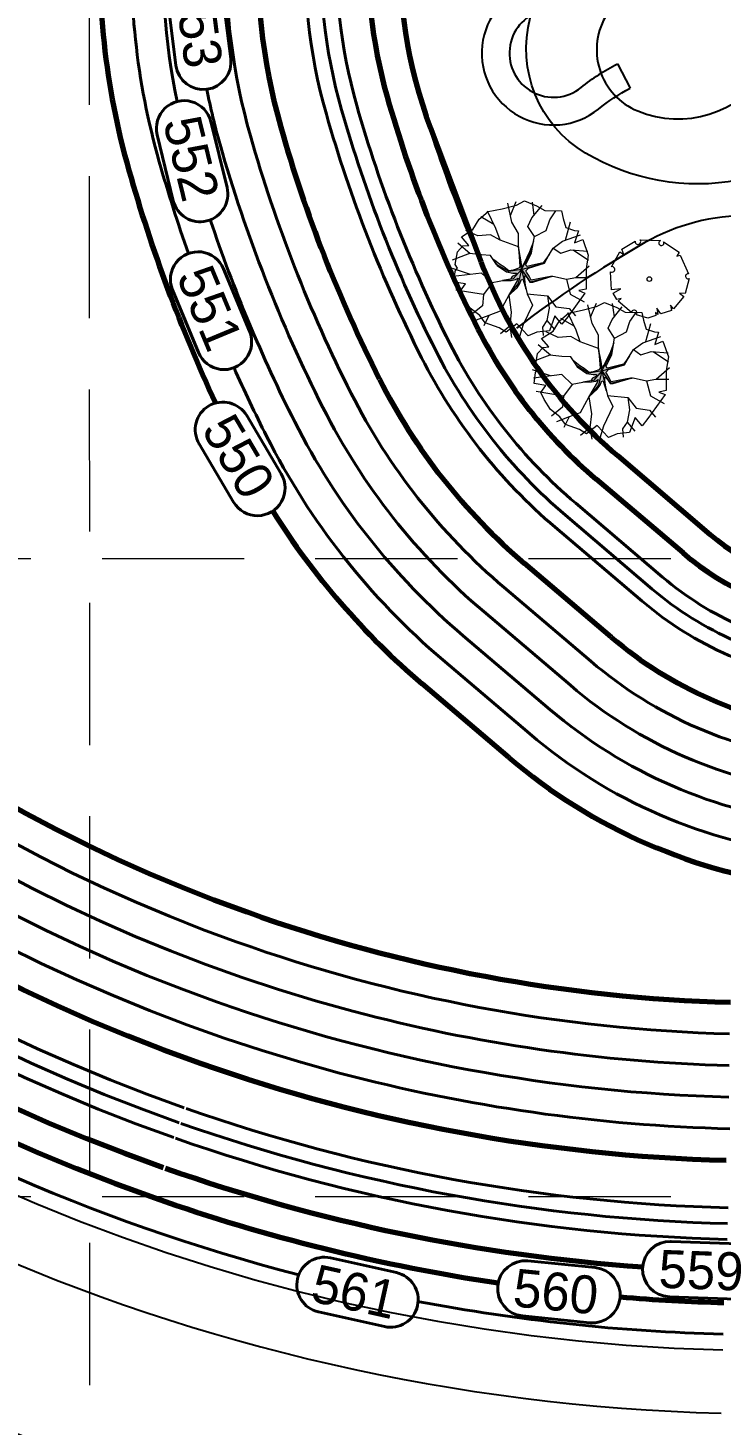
# Model space of a CAD drawing. Header units: feet. Extents: x 10084 to 13321, y 3329 to 8503.
# Drawn here: x 10807.9 to 10895.6, y 4595.9 to 4772.7 of the extents above; entities that cross this region are included whole.
import ezdxf
from ezdxf.enums import TextEntityAlignment as Align

# ---------------------------------------------------------------- set-up
doc = ezdxf.new("R2010")
doc.units = ezdxf.units.FT
doc.header["$LTSCALE"] = 40
doc.header["$MEASUREMENT"] = 0
for name, pattern in [('( Dashdot )', [1.001, 0.5, -0.25, 0.001, -0.25]), ('DASHED', [0.75, 0.5, -0.25]), ('HIDDEN', [0.375, 0.25, -0.125])]:
    doc.linetypes.add(name, pattern=pattern)
for name, color, linetype in [('amenity center', 31, 'Continuous'), ('CURB', 4, 'Continuous'), ('GRID', 254, 'DASHED'), ('Level 1', 7, 'Continuous'), ('Level 8', 7, 'Continuous'), ('ROW', 3, '( Dashdot )')]:
    doc.layers.add(name, color=color, linetype=linetype)
doc.styles.add('Style-CB101', font='CB101.shx')
doc.styles.add('Style-CHAR_FAST_FONT', font='CHAR_FAST_FONT.shx')

msp = doc.modelspace()

# ---------------------------------------------------------------- hatches: boundary and pattern name
at = {"layer": 'Level 8', "linetype": 'Continuous', "lineweight": 13}
for points in [[(10868.69, 4738.8), (10869.8, 4740.64), (10869.91, 4741.01), (10869.58, 4740.83), (10869.04, 4740.72), (10867.96, 4740.68), (10868.97, 4740.87), (10869.18, 4741.19), (10869.7, 4741.45), (10869.7, 4741.64), (10869.26, 4741.64), (10868.45, 4741.8), (10867.25, 4742.61), (10866.73, 4743.42), (10867.15, 4743.09), (10867.56, 4742.77), (10868.12, 4742.41), (10868.75, 4741.92), (10869.28, 4742), (10869.66, 4742.14), (10870.05, 4742.3), (10870.13, 4742.49), (10869.96, 4744.94), (10870.27, 4743.3), (10870.41, 4742.45), (10870.63, 4742.83), (10871.36, 4744.31), (10871.87, 4745.65), (10871.61, 4744.19), (10871, 4742.89), (10870.86, 4742.69), (10871.06, 4742.47), (10871.75, 4742.63), (10873.1, 4742.95), (10873.87, 4743.99), (10873.25, 4742.89), (10871.22, 4742.28), (10870.88, 4741.92), (10871, 4741.74), (10871.3, 4741.25), (10871.56, 4740.74), (10874.22, 4741.25), (10871.79, 4740.5), (10871.4, 4740.5), (10871.08, 4741.03), (10870.86, 4741.25), (10870.71, 4741.31), (10870.9, 4739.63), (10870.67, 4740.38), (10870.53, 4740.85), (10870.31, 4740.8), (10870.13, 4740.3), (10869.8, 4739.79)], [(10878.85, 4725.95), (10879.95, 4727.79), (10880.07, 4728.16), (10879.74, 4727.98), (10879.2, 4727.86), (10878.12, 4727.83), (10879.12, 4728.02), (10879.34, 4728.34), (10879.86, 4728.6), (10879.86, 4728.79), (10879.42, 4728.79), (10878.61, 4728.95), (10877.41, 4729.76), (10876.89, 4730.57), (10877.31, 4730.23), (10877.72, 4729.92), (10878.27, 4729.56), (10878.91, 4729.07), (10879.44, 4729.15), (10879.82, 4729.29), (10880.21, 4729.44), (10880.29, 4729.64), (10880.12, 4732.08), (10880.43, 4730.45), (10880.57, 4729.6), (10880.79, 4729.98), (10881.52, 4731.46), (10882.03, 4732.8), (10881.77, 4731.34), (10881.16, 4730.04), (10881.02, 4729.84), (10881.22, 4729.62), (10881.91, 4729.78), (10883.26, 4730.1), (10884.03, 4731.14), (10883.41, 4730.04), (10881.38, 4729.42), (10881.04, 4729.07), (10881.16, 4728.89), (10881.46, 4728.4), (10881.71, 4727.88), (10884.38, 4728.4), (10881.95, 4727.65), (10881.56, 4727.65), (10881.24, 4728.18), (10881.02, 4728.4), (10880.86, 4728.46), (10881.06, 4726.78), (10880.82, 4727.53), (10880.69, 4728), (10880.47, 4727.94), (10880.29, 4727.45), (10879.95, 4726.94)]]:
    msp.add_hatch(color=7, dxfattribs=at).paths.add_polyline_path(points)

# ---------------------------------------------------------------- linework, layer by layer
at = {"layer": 'amenity center', "color": 7}
msp.add_line((10882.49, 4768.12), (10884.11, 4765.02), dxfattribs=at)
at = {"layer": 'amenity center', "color": 7, "ltscale": 100, "flags": 128}
for points in [[(11009.69, 4718.78), (10999.19, 4692.61), (10932.2, 4699.38), (10910.49, 4701.84), (10910.49, 4701.84, -0.149704), (10893.39, 4709.27), (10893.39, 4709.27), (10882.39, 4718.62), (10882.39, 4718.62, -0.099824), (10868.41, 4736.36), (10868.41, 4736.36, -0.047762), (10857.18, 4765.04), (10857.18, 4765.04, -0.086228), (10855.07, 4784.95), (10855.07, 4784.95), (10857.07, 4822.62), (10857.07, 4822.62, -0.041735), (10861.73, 4856.6), (10861.73, 4856.6, -0.02715), (10868.74, 4881.5, -0.025985), (10881.41, 4913.18)], [(10902.35, 4748.82), (10899.2, 4748.87), (10899.2, 4748.87, 0.135416), (10885.98, 4745.49, 0.033807), (10869.71, 4734.65)]]:
    msp.add_lwpolyline(points, format="xyb", dxfattribs=at)
at = {"layer": 'amenity center', "color": 7, "flags": 128}
msp.add_lwpolyline([(10880.47, 4784.66), (10881.36, 4783.18), (10881.36, 4783.18, -0.28638), (10881.21, 4774.44, 0.469955), (10885.06, 4762.15, 0.358127), (10901.37, 4767.18, -0.135292), (10908.48, 4773.4, 0.417781), (10912.33, 4784.66, -0.223261), (10912.18, 4791.32, 0.302569), (10909.81, 4805.09, -0.127864), (10904.18, 4815.31, 0.151954), (10887.68, 4830.31, 0.340092), (10870.16, 4828.98, 0.207245), (10866.53, 4816.83, -0.173296), (10865.79, 4811.06, 0.632797), (10873.79, 4800.69, -0.835047), (10880.47, 4784.66)], format="xyb", close=True, dxfattribs=at)
for points in [[(10874.97, 4788.7), (10875.18, 4782.8), (10875.18, 4782.8, -0.342167), (10871.84, 4778.17, 1.218261), (10880.1, 4762.39, -0.049585), (10884.11, 4765.02)], [(10878.47, 4788.82), (10878.67, 4782.92), (10878.67, 4782.92, -0.342167), (10872.82, 4774.81, 1.218261), (10877.9, 4765.12, -0.049585), (10882.49, 4768.12)], [(10902.92, 4754.38), (10897.78, 4753.4), (10897.78, 4753.4, -0.183434), (10878.45, 4756.83, -0.334122), (10871.46, 4773.95, 0.070522), (10872.82, 4785.62)]]:
    msp.add_lwpolyline(points, format="xyb", dxfattribs=at)
at = {"layer": 'CURB', "color": 7}
for radius, start in [(300, 180), (250, 180), (270, 233.6009), (280, 233.4886)]:
    msp.add_arc((10902.06, 4847.3), radius, start, 268.5239, dxfattribs=at)
at = {"layer": 'GRID', "color": 252, "linetype": 'HIDDEN', "lineweight": 0, "ltscale": 1.8}
for p, q in [((10815.84, 3736.92), (10815.02, 8415)), ((10169.24, 4705.51), (13236.21, 4705.51)), ((10169.24, 4624.8), (13236.21, 4624.8))]:
    msp.add_line(p, q, dxfattribs=at)
at = {"layer": 'Level 1', "color": 5, "linetype": 'Continuous', "lineweight": 70}
for p, q in [((10865.24, 4743.03), (10858.82, 4760.03)), ((10894.25, 4708.54), (10882.53, 4718.5)), ((10890.8, 4706.23), (10879.8, 4715.57)), ((10881.72, 4695.57), (10870.74, 4704.9)), ((10868.76, 4680.34), (10857.79, 4689.66))]:
    msp.add_line(p, q, dxfattribs=at)
at = {"layer": 'Level 1', "color": 5, "linetype": 'Continuous', "lineweight": 40}
for p, q in [((10888.21, 4703.18), (10877.21, 4712.52)), ((10885.61, 4700.14), (10874.62, 4709.47)), ((10886.91, 4701.66), (10875.92, 4711)), ((10879.13, 4692.52), (10868.15, 4701.85)), ((10876.54, 4689.48), (10865.56, 4698.8)), ((10873.94, 4686.43), (10862.97, 4695.75)), ((10871.35, 4683.39), (10860.38, 4692.71))]:
    msp.add_line(p, q, dxfattribs=at)
at = {"layer": 'Level 1', "color": 5, "linetype": 'Continuous', "lineweight": 40, "flags": 128}
for points in [[(10826.6, 4767.92), (10825.51, 4776.42), (10825.51, 4776.42, -1), (10832.45, 4777.31), (10832.45, 4777.31), (10832.45, 4777.31), (10833.54, 4768.81), (10833.54, 4768.81), (10833.54, 4768.81, -1), (10826.6, 4767.92)], [(10826.26, 4750.8), (10824.22, 4759.13), (10824.22, 4759.13), (10824.22, 4759.13, -1), (10831.02, 4760.79), (10831.02, 4760.79), (10831.02, 4760.8), (10833.06, 4752.47), (10833.06, 4752.47), (10833.06, 4752.47, -1), (10826.26, 4750.8)], [(10829.45, 4731.58), (10826.16, 4739.5), (10826.16, 4739.5), (10826.16, 4739.5, -1), (10832.62, 4742.18), (10832.62, 4742.18), (10832.62, 4742.18), (10835.91, 4734.27), (10835.91, 4734.27), (10835.91, 4734.27, -1), (10829.45, 4731.58)], [(10833.9, 4712.66), (10829.53, 4720.03), (10829.53, 4720.03, -1), (10835.55, 4723.6), (10835.55, 4723.6), (10835.55, 4723.6), (10839.92, 4716.22), (10839.92, 4716.22), (10839.92, 4716.22, -1), (10833.9, 4712.66)], [(10842.16, 4614.89, -0.084375), (10768.74, 4647.73), (10768.74, 4647.73), (10746.99, 4651.21)], [(10897.62, 4611.81), (10889.05, 4612.12), (10889.05, 4612.12, -1), (10889.3, 4619.11), (10889.3, 4619.11), (10897.87, 4618.81), (10897.87, 4618.81, -1), (10897.62, 4611.81)], [(10853, 4608.33), (10844.64, 4610.2), (10844.64, 4610.2, -1), (10846.16, 4617.03), (10846.16, 4617.03), (10854.52, 4615.17), (10854.52, 4615.17, -1), (10853, 4608.33)], [(10879, 4608.83), (10870.47, 4609.68), (10870.47, 4609.68, -1), (10871.16, 4616.64), (10871.16, 4616.64), (10879.69, 4615.8), (10879.69, 4615.8, -1), (10879, 4608.83)]]:
    msp.add_lwpolyline(points, format="xyb", dxfattribs=at)
at = {"layer": 'Level 1', "color": 5, "linetype": 'Continuous', "lineweight": 70}
for centre, radius, start, end in [((10902.06, 4847.3), 236, 171.2963, 250.6594), ((10902.06, 4847.3), 232, 171.2963, 250.5986), ((10902.06, 4847.3), 218, 171.2963, 250.5986), ((10902.06, 4847.3), 198, 171.2963, 250.3744), ((10913.42, 4781.07), 96.48, 176.3651, 195.9088), ((10913.42, 4781.07), 76.48, 176.2917, 195.9088), ((10913.42, 4781.07), 62.48, 176.2204, 195.9088), ((10914.96, 4781.23), 60, 176.9611, 200.6874), ((11012.58, 4809.33), 165.59, 195.9088, 206.8467), ((11012.58, 4809.33), 179.59, 195.9088, 206.8467), ((11012.58, 4809.33), 199.59, 195.9088, 204.9361), ((10921.38, 4764.23), 60, 200.6874, 229.6492), ((10919.39, 4762.16), 61.14, 206.8467, 229.6492), ((10919.39, 4762.16), 75.14, 206.8467, 229.6492), ((10919.39, 4762.16), 95.14, 212.1594, 229.6492), ((10913.67, 4731.41), 30, 229.6492, 264.2288), ((10914.07, 4733.46), 35.82, 229.4899, 263.5369), ((10914.07, 4733.46), 49.82, 229.5141, 263.5369), ((10914.07, 4733.46), 69.82, 229.5351, 263.5369), ((10902.06, 4847.3), 198, 250.3744, 268.4797), ((10902.06, 4847.3), 218, 250.5986, 268.48), ((10902.06, 4847.3), 232, 250.6594, 265.954), ((10902.06, 4847.3), 236, 250.6594, 261.5501), ((10902.06, 4847.3), 236, 265.327, 268.5239)]:
    msp.add_arc(centre, radius, start, end, dxfattribs=at)
at = {"layer": 'Level 1', "color": 5, "linetype": 'Continuous', "lineweight": 40}
for centre, radius, start, end in [((10902.06, 4847.3), 228, 171.2963, 250.5986), ((10902.06, 4847.3), 226, 171.2963, 250.5986), ((10902.06, 4847.3), 224, 171.2963, 250.5986), ((10902.06, 4847.3), 214, 171.2963, 255.1791), ((10902.06, 4847.3), 210, 171.2963, 250.4276), ((10902.06, 4847.3), 206, 171.2963, 255.0746), ((10902.06, 4847.3), 202, 171.2963, 250.3744), ((10913.42, 4781.07), 92.48, 176.3523, 195.9088), ((10913.42, 4781.07), 88.48, 176.3387, 191.5539), ((10913.42, 4781.07), 70.48, 176.2637, 195.9088), ((10913.42, 4781.07), 68.48, 176.2536, 195.9088), ((10913.42, 4781.07), 66.48, 176.2431, 195.9088), ((10913.42, 4781.07), 80.48, 178.929, 195.9088), ((10913.42, 4781.07), 84.48, 191.0399, 195.9088), ((11012.58, 4809.33), 169.59, 195.9088, 206.8467), ((11012.58, 4809.33), 173.59, 195.9088, 206.8467), ((11012.58, 4809.33), 171.59, 195.9088, 206.8467), ((11012.58, 4809.33), 183.59, 195.9088, 206.8467), ((11012.58, 4809.33), 187.59, 195.9088, 206.8467), ((11012.58, 4809.33), 195.59, 195.9088, 199.4745), ((11012.58, 4809.33), 191.59, 198.5505, 206.8467), ((10919.39, 4762.16), 65.14, 206.8467, 229.6492), ((10919.39, 4762.16), 69.14, 206.8467, 229.6492), ((10919.39, 4762.16), 67.14, 206.8467, 229.6492), ((11012.58, 4809.33), 195.59, 204.0369, 206.8467), ((10919.39, 4762.16), 79.14, 206.8467, 229.6492), ((10919.39, 4762.16), 83.14, 206.8467, 229.6492), ((10919.39, 4762.16), 87.14, 206.8467, 229.6492), ((10919.39, 4762.16), 91.14, 206.8467, 229.6492), ((10914.07, 4733.46), 39.82, 229.4981, 263.5369), ((10914.07, 4733.46), 41.82, 229.5018, 263.5369), ((10914.07, 4733.46), 43.82, 229.5052, 263.5369), ((10914.07, 4733.46), 53.82, 229.5192, 263.5369), ((10914.07, 4733.46), 57.82, 229.5238, 263.5369), ((10914.07, 4733.46), 61.82, 229.5279, 263.5369), ((10914.07, 4733.46), 65.82, 229.5317, 263.5369), ((10902.06, 4847.3), 202, 250.3744, 268.4797), ((10902.06, 4847.3), 210, 250.4276, 268.5116), ((10902.06, 4847.3), 206, 255.0746, 268.4924), ((10902.06, 4847.3), 214, 255.1791, 268.5721), ((10902.06, 4847.3), 224, 250.6594, 268.5777), ((10902.06, 4847.3), 226, 250.6594, 268.5777), ((10902.06, 4847.3), 228, 250.6594, 268.5777)]:
    msp.add_arc(centre, radius, start, end, dxfattribs=at)
at = {"layer": 'Level 1', "color": 5, "linetype": 'Continuous', "lineweight": 40, "extrusion": (0, 0, -1)}
msp.add_arc((-10902.06, 4847.3), 240, 271.4761, 280.7734, dxfattribs=at)
at = {"layer": 'Level 8', "color": 7, "linetype": 'Continuous', "lineweight": 13}
for p, q in [((10867.89, 4749.78), (10869.7, 4750.24)), ((10869.12, 4748.1), (10868.6, 4750.47)), ((10868.94, 4748.92), (10869.69, 4750.68)), ((10869.7, 4750.24), (10870.72, 4750.76)), ((10870.72, 4750.76), (10872.25, 4750.15)), ((10871.67, 4748.62), (10872.95, 4750.21)), ((10871.95, 4748.97), (10871.73, 4750.62)), ((10872.25, 4750.15), (10873.32, 4749.55)), ((10864.18, 4747.14), (10865.01, 4748.44)), ((10865.01, 4748.44), (10866.13, 4749.41)), ((10866.85, 4747.79), (10865.18, 4748.76)), ((10867.1, 4747.26), (10866.05, 4749.46)), ((10866.13, 4749.41), (10867.89, 4749.78)), ((10871.15, 4747.53), (10871.67, 4748.62)), ((10873.32, 4749.55), (10875.41, 4749.5)), ((10873.48, 4747.04), (10873.92, 4748.36)), ((10873.92, 4748.36), (10874.71, 4749.5)), ((10875.41, 4749.5), (10875.64, 4748.53)), ((10875.64, 4748.53), (10875.97, 4747.42)), ((10862.74, 4746.21), (10864.18, 4747.14)), ((10864.82, 4746.34), (10863.32, 4747.04)), ((10867.63, 4745.81), (10867.1, 4747.26)), ((10869.96, 4746.65), (10869.12, 4748.1)), ((10869.96, 4744.94), (10869.96, 4746.65)), ((10871.98, 4746.25), (10871.15, 4747.53)), ((10871.98, 4746.25), (10873.48, 4747.04)), ((10875.94, 4745.82), (10876.57, 4748.13)), ((10875.97, 4747.42), (10877.04, 4747.04)), ((10877.04, 4747.04), (10877.55, 4747)), ((10877.55, 4747), (10877.08, 4745.47)), ((10862.23, 4744.31), (10862.92, 4745.1)), ((10863.85, 4744.09), (10862.29, 4745.43)), ((10863.67, 4745.14), (10862.74, 4746.21)), ((10862.92, 4745.1), (10863.67, 4745.14)), ((10866.44, 4746.47), (10864.82, 4746.34)), ((10867.63, 4745.81), (10866.44, 4746.47)), ((10869.96, 4744.94), (10867.63, 4745.81)), ((10869.96, 4744.94), (10870.13, 4742.49)), ((10870.27, 4743.3), (10869.96, 4744.94)), ((10870.36, 4742.11), (10869.96, 4744.94)), ((10871.87, 4745.65), (10871.36, 4744.31)), ((10871.61, 4744.19), (10871.87, 4745.65)), ((10871.67, 4744.58), (10871.98, 4746.25)), ((10873.21, 4742.92), (10874.36, 4744.8)), ((10874.36, 4744.8), (10875.54, 4745.68)), ((10874.36, 4744.8), (10875.32, 4744.15)), ((10875.54, 4745.68), (10877.83, 4746.47)), ((10877.08, 4745.47), (10878.11, 4745.88)), ((10878.11, 4745.88), (10878.8, 4743.89)), ((10863.76, 4744.1), (10861.56, 4743.27)), ((10861.96, 4742.71), (10862.23, 4744.31)), ((10865.3, 4743.93), (10863.76, 4744.1)), ((10866.44, 4743.88), (10865.3, 4743.93)), ((10867.19, 4742.74), (10866.44, 4743.88)), ((10867.15, 4743.09), (10866.73, 4743.42)), ((10866.73, 4743.42), (10867.25, 4742.61)), ((10867.56, 4742.77), (10867.15, 4743.09)), ((10870.41, 4742.45), (10870.27, 4743.3)), ((10870.36, 4742.11), (10871.67, 4744.58)), ((10871.36, 4744.31), (10870.63, 4742.83)), ((10871, 4742.89), (10871.61, 4744.19)), ((10873.87, 4743.99), (10873.1, 4742.95)), ((10873.25, 4742.89), (10873.87, 4743.99)), ((10875.32, 4744.15), (10876.6, 4744.58)), ((10876.6, 4744.58), (10878.75, 4744.41)), ((10876.88, 4744.56), (10878.82, 4743.28)), ((10878.8, 4743.89), (10878.52, 4742.17)), ((10863.88, 4741.47), (10861.6, 4742.23)), ((10865.3, 4741.64), (10861.7, 4741.2)), ((10861.81, 4740.5), (10861.96, 4741.89)), ((10862.23, 4742.25), (10861.96, 4742.71)), ((10861.96, 4741.89), (10862.23, 4742.25)), ((10866.62, 4740.41), (10865.3, 4741.64)), ((10868.73, 4741.82), (10867.19, 4742.74)), ((10867.25, 4742.61), (10868.45, 4741.8)), ((10868.12, 4742.41), (10867.56, 4742.77)), ((10868.75, 4741.92), (10868.12, 4742.41)), ((10868.45, 4741.8), (10869.26, 4741.64)), ((10870.36, 4742.11), (10868.73, 4741.82)), ((10869.28, 4742), (10868.75, 4741.92)), ((10869.7, 4741.45), (10869.18, 4741.19)), ((10869.26, 4741.64), (10869.7, 4741.64)), ((10869.66, 4742.14), (10869.28, 4742)), ((10870.36, 4742.11), (10869.3, 4740.9)), ((10870.05, 4742.3), (10869.66, 4742.14)), ((10869.7, 4741.64), (10869.7, 4741.45)), ((10870.36, 4742.11), (10869.92, 4740.32)), ((10870.13, 4742.49), (10870.05, 4742.3)), ((10870.36, 4742.11), (10873.21, 4742.92)), ((10870.36, 4742.11), (10871.06, 4739.01)), ((10870.36, 4742.11), (10871.45, 4740.54)), ((10870.63, 4742.83), (10870.41, 4742.45)), ((10870.9, 4739.63), (10870.71, 4741.31)), ((10870.71, 4741.31), (10870.86, 4741.25)), ((10870.86, 4742.69), (10871, 4742.89)), ((10871.06, 4742.47), (10870.86, 4742.69)), ((10870.86, 4741.25), (10871.08, 4741.03)), ((10870.88, 4741.92), (10871.22, 4742.28)), ((10871, 4741.74), (10870.88, 4741.92)), ((10871.3, 4741.25), (10871, 4741.74)), ((10871.75, 4742.63), (10871.06, 4742.47)), ((10871.22, 4742.28), (10873.25, 4742.89)), ((10871.56, 4740.74), (10871.3, 4741.25)), ((10871.45, 4740.54), (10874.31, 4741.25)), ((10874.22, 4741.25), (10871.56, 4740.74)), ((10873.1, 4742.95), (10871.75, 4742.63)), ((10871.79, 4740.5), (10874.22, 4741.25)), ((10874.31, 4741.25), (10876.03, 4740.85)), ((10877.25, 4741.07), (10878.91, 4742.55)), ((10878.52, 4742.17), (10878.52, 4740.69)), ((10863.25, 4740.27), (10861.81, 4740.5)), ((10865.52, 4738.92), (10862.05, 4739.49)), ((10862.64, 4739.39), (10863.25, 4740.27)), ((10866.62, 4740.41), (10865.52, 4738.92)), ((10869.3, 4740.9), (10866.62, 4740.41)), ((10868.97, 4740.87), (10867.96, 4740.68)), ((10867.96, 4740.68), (10869.04, 4740.72)), ((10869.8, 4740.64), (10868.69, 4738.8)), ((10868.69, 4738.8), (10869.8, 4739.79)), ((10869.92, 4740.32), (10868.73, 4738.83)), ((10869.18, 4741.19), (10868.97, 4740.87)), ((10869.04, 4740.72), (10869.58, 4740.83)), ((10869.58, 4740.83), (10869.91, 4741.01)), ((10869.91, 4741.01), (10869.8, 4740.64)), ((10869.8, 4739.79), (10870.13, 4740.3)), ((10870.13, 4740.3), (10870.31, 4740.8)), ((10870.31, 4740.8), (10870.53, 4740.85)), ((10870.53, 4740.85), (10870.67, 4740.38)), ((10870.67, 4740.38), (10870.9, 4739.63)), ((10871.08, 4741.03), (10871.4, 4740.5)), ((10871.4, 4740.5), (10871.79, 4740.5)), ((10876.03, 4740.85), (10877.21, 4741.07)), ((10876.03, 4740.85), (10876.51, 4738.96)), ((10877.21, 4741.07), (10878.84, 4741.07)), ((10878.52, 4739.62), (10877.59, 4739.44)), ((10878.52, 4740.69), (10878.52, 4739.62)), ((10863.06, 4738.51), (10862.64, 4739.39)), ((10863.85, 4737.21), (10863.06, 4738.51)), ((10865.52, 4738.92), (10865.39, 4737.51)), ((10868.73, 4738.83), (10867.63, 4736.81)), ((10868.73, 4738.83), (10869.04, 4736.68)), ((10871.06, 4739.01), (10871.76, 4737.6)), ((10871.06, 4739.01), (10873.65, 4738.74)), ((10873.65, 4738.74), (10874.71, 4737.38)), ((10873.65, 4738.74), (10873.87, 4737.21)), ((10878.38, 4739.11), (10876.2, 4736.1)), ((10876.51, 4738.96), (10878.27, 4738)), ((10877.59, 4739.44), (10878.38, 4739.11)), ((10879.1, 4736.07), (10879.84, 4737.83)), ((10879.86, 4737.39), (10880.88, 4737.9)), ((10880.88, 4737.9), (10882.41, 4737.3)), ((10882.11, 4736.12), (10881.89, 4737.77)), ((10865.06, 4736.28), (10863.85, 4737.21)), ((10865.39, 4737.51), (10863.98, 4736.37)), ((10866.22, 4736.28), (10864.63, 4735.67)), ((10865.75, 4735.35), (10865.06, 4736.28)), ((10866.22, 4736.28), (10865.56, 4734.97)), ((10867.63, 4736.81), (10866.22, 4736.28)), ((10869.04, 4736.68), (10868.86, 4734.92)), ((10871.76, 4737.6), (10870.58, 4735.14)), ((10873.87, 4737.21), (10873.56, 4735.62)), ((10874.58, 4736.24), (10873.88, 4734.33)), ((10875.46, 4735.17), (10874.58, 4736.24)), ((10874.71, 4737.38), (10876.38, 4737.16)), ((10875.17, 4735.58), (10876.29, 4736.56)), ((10877.01, 4734.94), (10875.34, 4735.91)), ((10876.2, 4736.1), (10875.46, 4735.17)), ((10877.26, 4734.41), (10876.21, 4736.61)), ((10876.29, 4736.56), (10878.05, 4736.93)), ((10876.38, 4737.16), (10877.17, 4736.24)), ((10878.05, 4736.93), (10879.86, 4737.39)), ((10879.28, 4735.25), (10878.76, 4737.62)), ((10881.83, 4735.77), (10883.11, 4737.35)), ((10882.41, 4737.3), (10883.48, 4736.7)), ((10883.48, 4736.7), (10885.57, 4736.65)), ((10884.08, 4735.51), (10884.87, 4736.65)), ((10885.57, 4736.65), (10885.8, 4735.68)), ((10867.52, 4734.7), (10865.75, 4735.35)), ((10868.4, 4734.15), (10867.52, 4734.7)), ((10868.86, 4734.92), (10867.67, 4733.96)), ((10869.75, 4735.21), (10868.4, 4734.15)), ((10868.86, 4734.92), (10869.08, 4733.47)), ((10871.19, 4733.68), (10869.75, 4735.21)), ((10870.58, 4735.14), (10870.09, 4733.6)), ((10872.3, 4734.15), (10871.19, 4733.68)), ((10873.88, 4734.33), (10872.3, 4734.15)), ((10872.9, 4733.36), (10874.34, 4734.29)), ((10873.56, 4735.62), (10872.99, 4734.79)), ((10872.99, 4734.79), (10873.08, 4733.74)), ((10874.98, 4733.49), (10873.48, 4734.19)), ((10873.56, 4735.62), (10874.54, 4734.48)), ((10874.34, 4734.29), (10875.17, 4735.58)), ((10877.79, 4732.96), (10877.26, 4734.41)), ((10880.12, 4733.8), (10879.28, 4735.25)), ((10881.31, 4734.68), (10881.83, 4735.77)), ((10882.14, 4733.4), (10881.31, 4734.68)), ((10882.14, 4733.4), (10883.64, 4734.19)), ((10883.64, 4734.19), (10884.08, 4735.51)), ((10885.8, 4735.68), (10886.13, 4734.56)), ((10886.1, 4732.97), (10886.72, 4735.28)), ((10886.13, 4734.56), (10887.2, 4734.19)), ((10887.2, 4734.19), (10887.71, 4734.15)), ((10887.71, 4734.15), (10887.24, 4732.62)), ((10874.01, 4731.24), (10872.45, 4732.58)), ((10873.82, 4732.29), (10872.9, 4733.36)), ((10876.6, 4733.62), (10874.98, 4733.49)), ((10877.79, 4732.96), (10876.6, 4733.62)), ((10880.12, 4732.08), (10877.79, 4732.96)), ((10880.12, 4732.08), (10880.12, 4733.8)), ((10882.03, 4732.8), (10881.52, 4731.46)), ((10881.77, 4731.34), (10882.03, 4732.8)), ((10881.83, 4731.73), (10882.14, 4733.4)), ((10884.52, 4731.95), (10885.7, 4732.83)), ((10885.7, 4732.83), (10887.99, 4733.62)), ((10887.24, 4732.62), (10888.26, 4733.03)), ((10888.26, 4733.03), (10888.96, 4731.04)), ((10873.92, 4731.25), (10871.72, 4730.42)), ((10872.12, 4729.86), (10872.39, 4731.46)), ((10872.39, 4731.46), (10873.08, 4732.24)), ((10873.08, 4732.24), (10873.82, 4732.29)), ((10875.46, 4731.07), (10873.92, 4731.25)), ((10876.6, 4731.03), (10875.46, 4731.07)), ((10877.35, 4729.89), (10876.6, 4731.03)), ((10880.12, 4732.08), (10880.29, 4729.64)), ((10880.43, 4730.45), (10880.12, 4732.08)), ((10880.52, 4729.26), (10880.12, 4732.08)), ((10880.52, 4729.26), (10881.83, 4731.73)), ((10881.52, 4731.46), (10880.79, 4729.98)), ((10881.16, 4730.04), (10881.77, 4731.34)), ((10884.03, 4731.14), (10883.26, 4730.1)), ((10883.37, 4730.06), (10884.52, 4731.95)), ((10883.41, 4730.04), (10884.03, 4731.14)), ((10884.52, 4731.95), (10885.48, 4731.29)), ((10885.48, 4731.29), (10886.76, 4731.73)), ((10886.76, 4731.73), (10888.91, 4731.56)), ((10887.04, 4731.71), (10888.97, 4730.43)), ((10888.96, 4731.04), (10888.68, 4729.32)), ((10874.04, 4728.62), (10871.76, 4729.38)), ((10871.97, 4727.65), (10872.12, 4729.04)), ((10872.39, 4729.4), (10872.12, 4729.86)), ((10872.12, 4729.04), (10872.39, 4729.4)), ((10877.31, 4730.23), (10876.89, 4730.57)), ((10876.89, 4730.57), (10877.41, 4729.76)), ((10877.72, 4729.92), (10877.31, 4730.23)), ((10878.89, 4728.97), (10877.35, 4729.89)), ((10877.41, 4729.76), (10878.61, 4728.95)), ((10878.27, 4729.56), (10877.72, 4729.92)), ((10878.91, 4729.07), (10878.27, 4729.56)), ((10878.61, 4728.95), (10879.42, 4728.79)), ((10880.52, 4729.26), (10878.89, 4728.97)), ((10879.44, 4729.15), (10878.91, 4729.07)), ((10879.82, 4729.29), (10879.44, 4729.15)), ((10880.52, 4729.26), (10879.46, 4728.04)), ((10880.21, 4729.44), (10879.82, 4729.29)), ((10880.52, 4729.26), (10880.08, 4727.47)), ((10880.29, 4729.64), (10880.21, 4729.44)), ((10880.57, 4729.6), (10880.43, 4730.45)), ((10880.52, 4729.26), (10883.37, 4730.06)), ((10880.52, 4729.26), (10881.22, 4726.16)), ((10880.52, 4729.26), (10881.61, 4727.69)), ((10880.79, 4729.98), (10880.57, 4729.6)), ((10881.02, 4729.84), (10881.16, 4730.04)), ((10881.22, 4729.62), (10881.02, 4729.84)), ((10881.04, 4729.07), (10881.38, 4729.42)), ((10881.16, 4728.89), (10881.04, 4729.07)), ((10881.46, 4728.4), (10881.16, 4728.89)), ((10881.91, 4729.78), (10881.22, 4729.62)), ((10881.38, 4729.42), (10883.41, 4730.04)), ((10883.26, 4730.1), (10881.91, 4729.78)), ((10887.41, 4728.22), (10889.07, 4729.7)), ((10888.68, 4729.32), (10888.68, 4727.84)), ((10875.46, 4728.79), (10871.86, 4728.35)), ((10873.41, 4727.42), (10871.97, 4727.65)), ((10872.8, 4726.54), (10873.41, 4727.42)), ((10876.78, 4727.56), (10875.46, 4728.79)), ((10876.78, 4727.56), (10875.68, 4726.07)), ((10879.46, 4728.04), (10876.78, 4727.56)), ((10879.12, 4728.02), (10878.12, 4727.83)), ((10878.12, 4727.83), (10879.2, 4727.86)), ((10879.95, 4727.79), (10878.85, 4725.95)), ((10880.08, 4727.47), (10878.89, 4725.98)), ((10879.34, 4728.34), (10879.12, 4728.02)), ((10879.2, 4727.86), (10879.74, 4727.98)), ((10879.86, 4728.6), (10879.34, 4728.34)), ((10879.42, 4728.79), (10879.86, 4728.79)), ((10879.74, 4727.98), (10880.07, 4728.16)), ((10879.86, 4728.79), (10879.86, 4728.6)), ((10880.07, 4728.16), (10879.95, 4727.79)), ((10879.95, 4726.94), (10880.29, 4727.45)), ((10880.29, 4727.45), (10880.47, 4727.94)), ((10880.47, 4727.94), (10880.69, 4728)), ((10880.69, 4728), (10880.82, 4727.53)), ((10880.82, 4727.53), (10881.06, 4726.78)), ((10881.06, 4726.78), (10880.86, 4728.46)), ((10880.86, 4728.46), (10881.02, 4728.4)), ((10881.02, 4728.4), (10881.24, 4728.18)), ((10881.24, 4728.18), (10881.56, 4727.65)), ((10881.71, 4727.88), (10881.46, 4728.4)), ((10881.56, 4727.65), (10881.95, 4727.65)), ((10881.61, 4727.69), (10884.47, 4728.39)), ((10884.38, 4728.4), (10881.71, 4727.88)), ((10881.95, 4727.65), (10884.38, 4728.4)), ((10884.47, 4728.39), (10886.19, 4728)), ((10886.19, 4728), (10887.37, 4728.22)), ((10886.19, 4728), (10886.67, 4726.11)), ((10887.37, 4728.22), (10889, 4728.22)), ((10888.68, 4727.84), (10888.68, 4726.77)), ((10875.68, 4726.07), (10872.21, 4726.64)), ((10873.22, 4725.66), (10872.8, 4726.54)), ((10874.01, 4724.36), (10873.22, 4725.66)), ((10875.68, 4726.07), (10875.55, 4724.66)), ((10878.89, 4725.98), (10877.79, 4723.96)), ((10878.85, 4725.95), (10879.95, 4726.94)), ((10878.89, 4725.98), (10879.2, 4723.83)), ((10881.22, 4726.16), (10881.92, 4724.75)), ((10881.22, 4726.16), (10883.81, 4725.89)), ((10883.81, 4725.89), (10884.87, 4724.53)), ((10883.81, 4725.89), (10884.03, 4724.35)), ((10888.54, 4726.26), (10886.36, 4723.24)), ((10886.67, 4726.11), (10888.43, 4725.14)), ((10888.68, 4726.77), (10887.75, 4726.58)), ((10887.75, 4726.58), (10888.54, 4726.26)), ((10875.22, 4723.43), (10874.01, 4724.36)), ((10875.55, 4724.66), (10874.14, 4723.52)), ((10877.79, 4723.96), (10876.38, 4723.43)), ((10879.2, 4723.83), (10879.02, 4722.07)), ((10881.92, 4724.75), (10880.73, 4722.29)), ((10884.03, 4724.35), (10883.72, 4722.77)), ((10884.87, 4724.53), (10886.54, 4724.31)), ((10886.54, 4724.31), (10887.33, 4723.39)), ((10876.38, 4723.43), (10874.79, 4722.82)), ((10875.91, 4722.5), (10875.22, 4723.43)), ((10876.38, 4723.43), (10875.72, 4722.11)), ((10877.68, 4721.85), (10875.91, 4722.5)), ((10878.56, 4721.3), (10877.68, 4721.85)), ((10879.02, 4722.07), (10877.83, 4721.1)), ((10879.91, 4722.36), (10878.56, 4721.3)), ((10879.02, 4722.07), (10879.24, 4720.62)), ((10881.35, 4720.83), (10879.91, 4722.36)), ((10880.73, 4722.29), (10880.25, 4720.75)), ((10883.72, 4722.77), (10883.15, 4721.94)), ((10883.15, 4721.94), (10883.24, 4720.88)), ((10883.72, 4722.77), (10884.7, 4721.63)), ((10884.74, 4723.38), (10884.04, 4721.48)), ((10885.62, 4722.32), (10884.74, 4723.38)), ((10886.36, 4723.24), (10885.62, 4722.32)), ((10882.46, 4721.3), (10881.35, 4720.83)), ((10884.04, 4721.48), (10882.46, 4721.3))]:
    msp.add_line(p, q, dxfattribs=at)
at = {"layer": 'Level 8', "color": 7, "linetype": 'Continuous', "lineweight": 0}
for p, q in [((10883.04, 4744.68), (10884.73, 4745.66)), ((10884.73, 4745.66), (10884.73, 4745.66)), ((10885.37, 4745.85), (10885.37, 4745.85)), ((10885.37, 4745.85), (10887.96, 4745.76)), ((10887.96, 4745.76), (10887.96, 4745.76)), ((10888.35, 4745.6), (10888.35, 4745.6)), ((10888.35, 4745.6), (10890.3, 4744.29)), ((10881.75, 4742.45), (10882.81, 4744.32)), ((10882.81, 4744.32), (10883.29, 4744.01)), ((10883.29, 4744.01), (10883.04, 4744.68)), ((10890.3, 4744.29), (10890, 4743.8)), ((10890, 4743.8), (10890.46, 4743.9)), ((10890.46, 4743.9), (10891.51, 4741.54)), ((10881.76, 4739.54), (10881.63, 4741.81)), ((10881.63, 4741.81), (10881.63, 4741.81)), ((10881.75, 4742.45), (10881.75, 4742.45)), ((10891.51, 4741.54), (10891.51, 4741.54)), ((10882.93, 4739.64), (10881.76, 4739.54)), ((10881.97, 4739.1), (10882.93, 4739.64)), ((10891.58, 4740.95), (10891.06, 4739.07)), ((10891.58, 4740.95), (10891.58, 4740.95)), ((10882.42, 4738.28), (10881.97, 4739.1)), ((10882.96, 4738.41), (10882.42, 4738.28)), ((10882.57, 4738.08), (10882.96, 4738.41)), ((10884.26, 4736.65), (10882.57, 4738.08)), ((10890.89, 4738.69), (10889.58, 4737.1)), ((10891.06, 4739.07), (10890.36, 4739.11)), ((10890.36, 4739.11), (10890.89, 4738.69)), ((10884.26, 4736.65), (10884.26, 4736.65)), ((10886.34, 4735.94), (10884.9, 4736.36)), ((10884.9, 4736.36), (10884.9, 4736.36)), ((10887.36, 4736.27), (10886.34, 4735.94)), ((10887.6, 4736.4), (10887.32, 4736.66)), ((10887.32, 4736.66), (10887.36, 4736.27)), ((10887.98, 4736.47), (10887.48, 4737.19)), ((10887.48, 4737.19), (10887.6, 4736.4)), ((10889.34, 4736.91), (10887.98, 4736.47)), ((10889.58, 4737.1), (10889.2, 4737.58)), ((10889.2, 4737.58), (10889.34, 4736.91))]:
    msp.add_line(p, q, dxfattribs=at)
msp.add_circle((10886.54, 4740.88), 0.289, dxfattribs=at)
for centre, radius, start, end in [((10885.09, 4745.63), 0.357, 175.6398, 36.9424), ((10888.06, 4745.45), 0.327, 106.9853, 27.3319), ((10881.81, 4742.11), 0.346, 239.0295, 99.3384), ((10891.44, 4741.24), 0.315, 76.7849, 296.3874), ((10884.62, 4736.59), 0.362, 321.8124, 169.5926)]:
    msp.add_arc(centre, radius, start, end, dxfattribs=at)
at = {"layer": 'ROW', "color": 7, "linetype": 'Continuous'}
for radius in [308, 242]:
    msp.add_arc((10902.06, 4847.3), radius, 180, 268.5239, dxfattribs=at)

# ---------------------------------------------------------------- texts
at = {"layer": 'Level 1', "color": 5, "linetype": 'Continuous', "lineweight": 40}
for s, rotation, style, p in [('553', 277.2796, 'Style-CHAR_FAST_FONT', (10831.18, 4778.6)), ('552', 283.7693, 'Style-CHAR_FAST_FONT', (10829.61, 4761.93)), ('551', 292.554, 'Style-CHAR_FAST_FONT', (10831.05, 4743.09)), ('550', 300.6521, 'Style-CHAR_FAST_FONT', (10833.87, 4724.28)), ('559', 357.9554, 'Style-CB101', (10887.83, 4618.06)), ('561', 347.4596, 'Style-CB101', (10844.51, 4616.27)), ('560', 354.3439, 'Style-CB101', (10869.61, 4615.69))]:
    msp.add_text(s, height=4.8, rotation=rotation, dxfattribs=dict(at, style=style)).set_placement(p, align=Align.TOP_LEFT)

doc.saveas('drawing.dxf')
